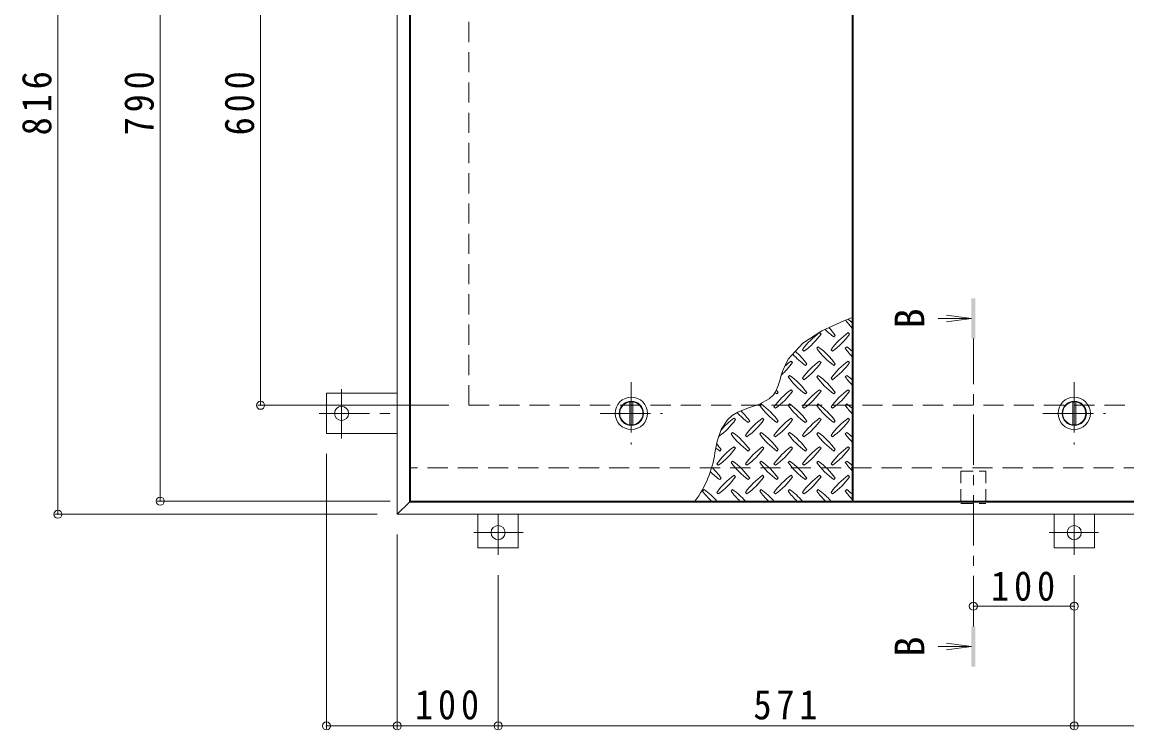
# Model space of a CAD drawing. Units: millimetres at full size, sheet at 1:10. Extents: x -2620 to 2719, y -1962 to 1598.
# Drawn here: x -2454 to -1359, y -315 to 386 of the extents above; entities that cross this region are included whole.
import ezdxf
from ezdxf.enums import TextEntityAlignment as Align

# ---------------------------------------------------------------- set-up
doc = ezdxf.new("R2010")
doc.units = ezdxf.units.MM
doc.header["$LTSCALE"] = 10
doc.header["$PDMODE"] = 32
doc.header["$PDSIZE"] = 8
for name, pattern in [('CHAIN1', [8, 5, -1, 1, -1]), ('DASHED1', [1.8, 1.2, -0.6]), ('DASHED2', [3, 2, -1])]:
    doc.linetypes.add(name, pattern=pattern)
for name, color, linetype, lineweight in [('0-1_躯体', 2, 'DASHED2', 9), ('0-2_仕上', 3, 'Continuous', 9), ('0-3_建具', 2, 'Continuous', 9), ('0-5_寸法', 7, 'Continuous', 9), ('0-9', 134, 'Continuous', 5), ('0-C', 2, 'Continuous', 9), ('0-E', 3, 'Continuous', 9), ('0-F', 7, 'Continuous', 9)]:
    doc.layers.add(name, color=color, linetype=linetype, lineweight=lineweight)
doc.styles.add('ＭＳ ゴシック', font='')
doc.styles.get('ＭＳ ゴシック').set_extended_font_data('MS Gothic')

msp = doc.modelspace()

# ---------------------------------------------------------------- linework, layer by layer
at = {"layer": '0-1_躯体'}
for p, q in [((-2011.35, 6.71), (-2011.35, 606.71)), ((-1192.35, -55.29), (-2070.35, -55.29))]:
    msp.add_line(p, q, dxfattribs=at)
msp.add_lwpolyline([(-2011.35, 6.71), (-811.35, 6.71), (-811.35, 606.71)], dxfattribs=at)
at = {"layer": '0-2_仕上'}
for p, q in [((-2069.35, -88.29), (-2069.35, 701.71)), ((-1630.35, -88.29), (-1630.35, 701.71))]:
    msp.add_line(p, q, dxfattribs=at)
at = {"layer": '0-2_仕上', "color": 4}
for p, q in [((-1513.35, 92.75), (-1546.12, 92.75)), ((-1513.35, 92.75), (-1538.13, 96.01)), ((-1513.35, 92.75), (-1538.13, 89.49)), ((-1513.35, -232.38), (-1538.13, -229.11)), ((-1513.35, -232.38), (-1546.12, -232.38)), ((-1513.35, -232.38), (-1538.13, -235.64))]:
    msp.add_line(p, q, dxfattribs=at)
at = {"layer": '0-2_仕上', "color": 4, "linetype": 'CHAIN1'}
msp.add_line((-1511.35, -212.38), (-1511.35, 72.75), dxfattribs=at)
at = {"layer": '0-2_仕上'}
for points in [[(-1631.35, 701.71), (-1631.35, -88.29), (-2069.35, -88.29)], [(-1192.35, 701.71), (-1192.35, -88.29), (-1630.35, -88.29)]]:
    msp.add_lwpolyline(points, dxfattribs=at)
at = {"layer": '0-2_仕上', "color": 4}
for points in [[(-1509.35, 112.75), (-1513.35, 112.75), (-1509.35, 72.75), (-1513.35, 72.75)], [(-1513.35, -252.38), (-1509.35, -252.38), (-1513.35, -212.38), (-1509.35, -212.38)]]:
    msp.add_solid(points, dxfattribs=at)
at = {"layer": '0-3_建具'}
for p, q in [((-2082.35, -101.29), (-2082.35, 714.71)), ((-2070.35, -89.29), (-2070.35, 702.71)), ((-2082.35, -101.29), (-2070.35, -89.29)), ((-752.35, -89.29), (-2070.35, -89.29)), ((-740.35, -101.29), (-2082.35, -101.29))]:
    msp.add_line(p, q, dxfattribs=at)
at = {"layer": '0-5_寸法', "linetype": 'DASHED1'}
for points in [[(-1523.65, -58.49), (-1499.05, -58.49), (-1499.05, -90.49)], [(-1523.65, -58.49), (-1523.65, -90.49), (-1499.05, -90.49)]]:
    msp.add_lwpolyline(points, dxfattribs=at)
at = {"layer": '0-9'}
for p, q in [((-1639.62, 90.3), (-1661.37, 80.34)), ((-1631.35, 93.63), (-1639.62, 90.3)), ((-1661.37, 80.34), (-1680.33, 68.17)), ((-1662.3, 77.33), (-1663.72, 78.75)), ((-1634.02, 77.33), (-1635.43, 78.75)), ((-1680.33, 68.17), (-1694.74, 52.4)), ((-1649.57, 74.5), (-1648.16, 75.92)), ((-1680.69, 61.78), (-1679.27, 60.36)), ((-1665.13, 64.6), (-1666.55, 63.19)), ((-1652.4, 61.78), (-1650.99, 60.36)), ((-1636.85, 64.6), (-1638.26, 63.19)), ((-1694.74, 52.4), (-1700.32, 41.04)), ((-1690.59, 49.05), (-1692, 50.46)), ((-1677.86, 46.22), (-1676.44, 47.63)), ((-1662.3, 49.05), (-1663.72, 50.46)), ((-1649.57, 46.22), (-1648.16, 47.63)), ((-1634.02, 49.05), (-1635.43, 50.46)), ((-1701.46, 37.56), (-1703.22, 31.42)), ((-1700.32, 41.04), (-1701.46, 37.56)), ((-1693.42, 36.32), (-1694.83, 34.91)), ((-1680.69, 33.49), (-1679.27, 32.08)), ((-1665.13, 36.32), (-1666.55, 34.91)), ((-1652.4, 33.49), (-1650.99, 32.08)), ((-1636.85, 36.32), (-1638.26, 34.91)), ((-1705.11, 25.43), (-1707.56, 19.96)), ((-1703.22, 31.42), (-1705.11, 25.43)), ((-1690.59, 20.76), (-1692, 22.18)), ((-1662.3, 20.76), (-1663.72, 22.18)), ((-1634.02, 20.76), (-1635.43, 22.18)), ((-1713.69, 13.06), (-1723.29, 7.95)), ((-1709.41, 17.17), (-1713.69, 13.06)), ((-1707.56, 19.96), (-1709.41, 17.17)), ((-1706.14, 17.94), (-1704.73, 19.35)), ((-1677.86, 17.94), (-1676.44, 19.35)), ((-1649.57, 17.94), (-1648.16, 19.35)), ((-1734.26, 4.06), (-1744.93, -0.13)), ((-1723.29, 7.95), (-1734.26, 4.06)), ((-1721.7, 8.04), (-1723.11, 6.62)), ((-1708.97, 5.21), (-1707.56, 3.79)), ((-1693.42, 8.04), (-1694.83, 6.62)), ((-1680.69, 5.21), (-1679.27, 3.79)), ((-1665.13, 8.04), (-1666.55, 6.62)), ((-1652.4, 5.21), (-1650.99, 3.79)), ((-1636.85, 8.04), (-1638.26, 6.62)), ((-1755.17, -7.67), (-1761.26, -17.29)), ((-1750.33, -3.29), (-1755.17, -7.67)), ((-1744.93, -0.13), (-1750.33, -3.29)), ((-1747.16, -7.52), (-1748.57, -6.11)), ((-1734.43, -10.35), (-1733.01, -8.93)), ((-1718.87, -7.52), (-1720.29, -6.11)), ((-1706.14, -10.35), (-1704.73, -8.93)), ((-1690.59, -7.52), (-1692, -6.11)), ((-1677.86, -10.35), (-1676.44, -8.93)), ((-1662.3, -7.52), (-1663.72, -6.11)), ((-1649.57, -10.35), (-1648.16, -8.93)), ((-1634.02, -7.52), (-1635.43, -6.11)), ((-1761.26, -17.29), (-1765.2, -28.87)), ((-1749.98, -20.25), (-1751.4, -21.66)), ((-1721.7, -20.25), (-1723.11, -21.66)), ((-1693.42, -20.25), (-1694.83, -21.66)), ((-1665.13, -20.25), (-1666.55, -21.66)), ((-1636.85, -20.25), (-1638.26, -21.66)), ((-1765.2, -28.87), (-1767.56, -40.3)), ((-1737.26, -23.08), (-1735.84, -24.49)), ((-1708.97, -23.08), (-1707.56, -24.49)), ((-1680.69, -23.08), (-1679.27, -24.49)), ((-1652.4, -23.08), (-1650.99, -24.49)), ((-1762.71, -38.63), (-1761.3, -37.22)), ((-1747.16, -35.81), (-1748.57, -34.39)), ((-1734.43, -38.63), (-1733.01, -37.22)), ((-1718.87, -35.81), (-1720.29, -34.39)), ((-1706.14, -38.63), (-1704.73, -37.22)), ((-1690.59, -35.81), (-1692, -34.39)), ((-1677.86, -38.63), (-1676.44, -37.22)), ((-1662.3, -35.81), (-1663.72, -34.39)), ((-1649.57, -38.63), (-1648.16, -37.22)), ((-1634.02, -35.81), (-1635.43, -34.39)), ((-1765.54, -51.36), (-1764.13, -52.78)), ((-1749.98, -48.53), (-1751.4, -49.95)), ((-1737.26, -51.36), (-1735.84, -52.78)), ((-1721.7, -48.53), (-1723.11, -49.95)), ((-1708.97, -51.36), (-1707.56, -52.78)), ((-1693.42, -48.53), (-1694.83, -49.95)), ((-1680.69, -51.36), (-1679.27, -52.78)), ((-1665.13, -48.53), (-1666.55, -49.95)), ((-1652.4, -51.36), (-1650.99, -52.78)), ((-1636.85, -48.53), (-1638.26, -49.95)), ((-1762.71, -66.92), (-1761.3, -65.5)), ((-1747.16, -64.09), (-1748.57, -62.67)), ((-1734.43, -66.92), (-1733.01, -65.5)), ((-1718.87, -64.09), (-1720.29, -62.67)), ((-1706.14, -66.92), (-1704.73, -65.5)), ((-1690.59, -64.09), (-1692, -62.67)), ((-1677.86, -66.92), (-1676.44, -65.5)), ((-1662.3, -64.09), (-1663.72, -62.67)), ((-1649.57, -66.92), (-1648.16, -65.5)), ((-1634.02, -64.09), (-1635.43, -62.67)), ((-1778.27, -76.82), (-1779.68, -78.23)), ((-1765.54, -79.65), (-1764.13, -81.06)), ((-1749.98, -76.82), (-1751.4, -78.23)), ((-1737.26, -79.65), (-1735.84, -81.06)), ((-1721.7, -76.82), (-1723.11, -78.23)), ((-1708.97, -79.65), (-1707.56, -81.06)), ((-1693.42, -76.82), (-1694.83, -78.23)), ((-1680.69, -79.65), (-1679.27, -81.06)), ((-1665.13, -76.82), (-1666.55, -78.23)), ((-1652.4, -79.65), (-1650.99, -81.06)), ((-1636.85, -76.82), (-1638.26, -78.23))]:
    msp.add_line(p, q, dxfattribs=at)
for centre, radius, start, end in [((-1579.22, 133.55), 72.5, 215.94795, 224.0249), ((-1678.92, 33.85), 72.5, 48.99213, 53.25279), ((-1621.64, 19.7), 72.5, 125.47256, 144.5273), ((-1721.35, 119.41), 72.5, 305.47272, 324.5273), ((-1607.5, 133.55), 72.5, 225.57452, 234.5273), ((-1707.2, 33.85), 72.5, 35.47258, 43.25978), ((-1593.36, 19.7), 72.5, 125.47256, 144.5273), ((-1693.06, 119.41), 72.5, 305.47272, 324.5273), ((-1635.79, 105.26), 72.5, 221.35275, 234.5273), ((-1735.49, 5.56), 72.5, 35.47258, 48.77962), ((-1607.5, 105.26), 72.5, 215.47272, 234.5273), ((-1707.2, 5.56), 72.5, 35.47258, 54.5273), ((-1579.22, 105.26), 72.5, 215.47272, 224.0249), ((-1678.92, 5.56), 72.5, 48.99213, 54.5273), ((-1749.63, 91.12), 72.5, 311.38763, 324.5273), ((-1649.93, -8.58), 72.5, 125.47256, 131.59831), ((-1621.64, -8.58), 72.5, 125.47256, 144.5273), ((-1721.35, 91.12), 72.5, 305.47272, 324.5273), ((-1593.36, -8.58), 72.5, 125.47256, 144.5273), ((-1693.06, 91.12), 72.5, 305.47272, 324.5273), ((-1635.79, 76.98), 72.5, 215.47272, 234.5273), ((-1735.49, -22.72), 72.5, 35.47258, 54.5273), ((-1607.5, 76.98), 72.5, 215.47272, 234.5273), ((-1707.2, -22.72), 72.5, 35.47258, 54.5273), ((-1579.22, 76.98), 72.5, 215.47272, 224.0249), ((-1678.92, -22.72), 72.5, 48.99213, 54.5273), ((-1649.93, -36.87), 72.5, 125.47256, 144.5273), ((-1763.77, -22.72), 72.5, 35.47258, 38.03572), ((-1621.64, -36.87), 72.5, 125.47256, 144.5273), ((-1593.36, -36.87), 72.5, 125.47256, 144.5273), ((-1664.07, 76.98), 72.5, 232.70831, 234.5273), ((-1749.63, 62.84), 72.5, 305.47272, 324.5273), ((-1721.35, 62.84), 72.5, 305.47272, 324.5273), ((-1693.06, 62.84), 72.5, 305.47272, 324.5273), ((-1792.06, -51.01), 72.5, 35.47258, 45.99713), ((-1664.07, 48.69), 72.5, 215.47272, 234.5273), ((-1763.77, -51.01), 72.5, 35.47258, 54.5273), ((-1635.79, 48.69), 72.5, 215.47272, 234.5273), ((-1735.49, -51.01), 72.5, 35.47258, 54.5273), ((-1607.5, 48.69), 72.5, 215.47272, 234.5273), ((-1707.2, -51.01), 72.5, 35.47258, 54.5273), ((-1579.22, 48.69), 72.5, 215.47272, 224.0249), ((-1678.92, -51.01), 72.5, 48.99213, 54.5273), ((-1806.2, 34.55), 72.5, 306.00705, 324.5273), ((-1706.5, -65.15), 72.5, 125.47256, 139.2924), ((-1692.35, 48.69), 72.5, 222.74814, 234.5273), ((-1678.21, -65.15), 72.5, 125.47256, 144.52728), ((-1777.91, 34.55), 72.5, 305.47272, 324.5273), ((-1649.93, -65.15), 72.5, 125.47256, 144.52728), ((-1749.63, 34.55), 72.5, 305.47272, 324.5273), ((-1621.64, -65.15), 72.5, 125.47256, 144.52728), ((-1721.35, 34.55), 72.5, 305.47272, 324.5273), ((-1593.36, -65.15), 72.5, 125.47256, 144.5273), ((-1693.06, 34.55), 72.5, 305.47272, 324.5273), ((-1692.35, 20.41), 72.5, 215.47272, 234.5273), ((-1792.06, -79.29), 72.5, 35.47258, 54.5273), ((-1664.07, 20.41), 72.5, 215.47272, 234.5273), ((-1763.77, -79.29), 72.5, 35.47258, 54.5273), ((-1635.79, 20.41), 72.5, 215.47272, 234.5273), ((-1735.49, -79.29), 72.5, 35.47258, 54.5273), ((-1607.5, 20.41), 72.5, 215.47272, 234.5273), ((-1707.2, -79.29), 72.5, 35.47258, 54.5273), ((-1579.22, 20.41), 72.5, 215.47272, 224.0249), ((-1678.92, -79.29), 72.5, 48.99213, 54.5273), ((-1820.34, -79.29), 72.5, 35.47258, 41.1628), ((-1868.75, -26.54), 102.13, 322.79805, 352.25462), ((-1720.64, 20.41), 72.5, 230.65677, 234.5273), ((-1706.5, -93.43), 72.5, 125.47256, 144.5273), ((-1806.2, 6.27), 72.5, 305.47272, 324.5273), ((-1678.21, -93.43), 72.5, 125.47256, 144.5273), ((-1777.91, 6.27), 72.5, 305.47272, 324.5273), ((-1649.93, -93.43), 72.5, 125.47256, 144.5273), ((-1749.63, 6.27), 72.5, 305.47272, 324.5273), ((-1621.64, -93.43), 72.5, 125.47256, 144.5273), ((-1721.35, 6.27), 72.5, 305.47272, 324.5273), ((-1593.36, -93.43), 72.5, 125.47256, 144.5273), ((-1693.06, 6.27), 72.5, 305.47272, 324.5273), ((-1692.35, -7.87), 72.5, 215.47272, 234.5273), ((-1792.06, -107.58), 72.5, 35.47258, 54.5273), ((-1664.07, -7.87), 72.5, 215.47272, 234.5273), ((-1763.77, -107.58), 72.5, 35.47258, 54.5273), ((-1635.79, -7.87), 72.5, 215.47272, 234.5273), ((-1735.49, -107.58), 72.5, 35.47258, 54.5273), ((-1607.5, -7.87), 72.5, 215.47272, 234.5273), ((-1707.2, -107.58), 72.5, 35.47258, 54.5273), ((-1579.22, -7.87), 72.5, 215.47272, 224.0249), ((-1678.92, -107.58), 72.5, 48.99213, 54.5273), ((-1720.64, -7.87), 72.5, 224.94598, 234.5273), ((-1820.34, -107.58), 72.5, 35.47258, 46.69856), ((-1706.5, -121.72), 72.5, 125.47256, 144.5273), ((-1806.2, -22.02), 72.5, 305.47272, 324.5273), ((-1678.21, -121.72), 72.5, 125.47256, 144.5273), ((-1777.91, -22.02), 72.5, 305.47272, 324.5273), ((-1649.93, -121.72), 72.5, 125.47256, 144.5273), ((-1749.63, -22.02), 72.5, 305.47272, 324.5273), ((-1621.64, -121.72), 72.5, 125.47256, 144.5273), ((-1721.35, -22.02), 72.5, 305.47272, 324.5273), ((-1593.36, -121.72), 72.5, 125.47256, 144.5273), ((-1693.06, -22.02), 72.5, 305.47272, 324.5273), ((-1720.64, -36.16), 72.5, 215.47272, 225.97511), ((-1820.34, -135.86), 72.5, 41.00789, 54.5273), ((-1692.35, -36.16), 72.5, 215.47272, 225.97511), ((-1792.06, -135.86), 72.5, 41.00789, 54.5273), ((-1664.07, -36.16), 72.5, 215.47272, 225.97511), ((-1763.77, -135.86), 72.5, 41.00789, 54.5273), ((-1635.79, -36.16), 72.5, 215.47272, 225.97511), ((-1735.49, -135.86), 72.5, 41.00789, 54.5273), ((-1607.5, -36.16), 72.5, 215.47272, 225.97511), ((-1707.2, -135.86), 72.5, 41.00789, 54.5273), ((-1579.22, -36.16), 72.5, 215.47272, 224.0249), ((-1678.92, -135.86), 72.5, 48.99213, 54.5273)]:
    msp.add_arc(centre, radius, start, end, dxfattribs=at)
at = {"layer": '0-C', "linetype": 'CHAIN1'}
for p, q in [((-1850.35, 29.71), (-1850.35, -32.29)), ((-1411.35, 29.71), (-1411.35, -32.29)), ((-1881.35, -1.29), (-1819.35, -1.29)), ((-1442.35, -1.29), (-1380.35, -1.29))]:
    msp.add_line(p, q, dxfattribs=at)
at = {"layer": '0-C'}
for p, q in [((-1851.85, -12.69), (-1851.85, 10.11)), ((-1848.85, -12.69), (-1848.85, 10.11)), ((-1412.85, -12.69), (-1412.85, 10.11)), ((-1409.85, -12.69), (-1409.85, 10.11))]:
    msp.add_line(p, q, dxfattribs=at)
for centre, radius in [((-1850.35, -1.29), 16), ((-1411.35, -1.29), 16), ((-1850.35, -1.29), 12), ((-1850.35, -1.29), 11.5), ((-1411.35, -1.29), 12), ((-1411.35, -1.29), 11.5)]:
    msp.add_circle(centre, radius, dxfattribs=at)
at = {"layer": '0-E', "linetype": 'CHAIN1'}
for p, q in [((-2137.55, -26.13), (-2137.55, 22.76)), ((-2159.71, -1.29), (-2082.35, -1.29)), ((-1982.35, -141.65), (-1982.35, -101.49)), ((-1411.35, -141.65), (-1411.35, -101.49)), ((-1957.51, -119.49), (-2006.39, -119.49)), ((-1436.19, -119.49), (-1387.3, -119.49))]:
    msp.add_line(p, q, dxfattribs=at)
at = {"layer": '0-E'}
for p, q in [((-2152.55, -21.29), (-2152.55, 18.71)), ((-2082.35, 18.71), (-2152.55, 18.71)), ((-2082.35, -21.29), (-2152.55, -21.29)), ((-2002.35, -101.29), (-2002.35, -134.49)), ((-1962.35, -101.29), (-1962.35, -134.49)), ((-1431.35, -101.29), (-1431.35, -134.49)), ((-1391.35, -101.29), (-1391.35, -134.49)), ((-1962.35, -134.49), (-2002.35, -134.49)), ((-1431.35, -134.49), (-1391.35, -134.49))]:
    msp.add_line(p, q, dxfattribs=at)
for centre in [(-2137.55, -1.29), (-1982.35, -119.49), (-1411.35, -119.49)]:
    msp.add_circle(centre, 7, dxfattribs=at)
at = {"layer": '0-F'}
for p, q in [((-2418.75, 714.71), (-2418.75, -101.29)), ((-2317.31, -88.29), (-2317.31, 701.71)), ((-2217.86, 6.71), (-2217.86, 606.71)), ((-2220.86, 6.71), (-2031.35, 6.71)), ((-2152.55, -313.98), (-2152.55, -41.29)), ((-2320.31, -88.29), (-2089.35, -88.29)), ((-2421.75, -101.29), (-2102.35, -101.29)), ((-2082.35, -313.98), (-2082.35, -121.29)), ((-1982.35, -313.98), (-1982.35, -161.65)), ((-1411.35, -313.98), (-1411.35, -161.65)), ((-1411.35, -192.41), (-1511.35, -192.41)), ((-2152.55, -310.98), (-2082.35, -310.98)), ((-2082.35, -310.98), (-1982.35, -310.98)), ((-1982.35, -310.98), (-1411.35, -310.98)), ((-1411.35, -310.98), (-840.35, -310.98))]:
    msp.add_line(p, q, dxfattribs=at)
for p in [(-2217.86, 6.71), (-2317.31, -88.29), (-2418.75, -101.29), (-1511.35, -192.41), (-1411.35, -192.41), (-2152.55, -310.98), (-2082.35, -310.98), (-1982.35, -310.98), (-1411.35, -310.98)]:
    msp.add_point(p, dxfattribs=at)

# ---------------------------------------------------------------- texts
at = {"layer": '0-5_寸法', "color": 2, "style": 'ＭＳ ゴシック'}
for p in [(-1551.21, 82.75), (-1551.21, -242.38)]:
    msp.add_text('B', height=29.33, rotation=90, dxfattribs=at).set_placement(p, align=Align.BOTTOM_LEFT)
at = {"layer": '0-F', "color": 2, "char_height": 29.33, "attachment_point": 7, "rotation": 90, "style": 'ＭＳ ゴシック'}
for s, insert in [('\\T1.27;\\W0.9;816', (-2424.75, 274.21)), ('\\T1.27;\\W0.9;790', (-2323.31, 274.21)), ('\\T1.27;\\W0.9;600', (-2223.86, 274.21))]:
    msp.add_mtext(s, dxfattribs=dict(at, insert=insert))
at = {"layer": '0-F', "color": 2, "char_height": 29.33, "attachment_point": 7, "style": 'ＭＳ ゴシック'}
for s, insert in [('\\T1.27;\\W0.9;100', (-1493.85, -187.41)), ('\\T1.27;\\W0.9;100', (-2064.85, -304.98)), ('\\T1.27;\\W0.9;571', (-1729.35, -304.98))]:
    msp.add_mtext(s, dxfattribs=dict(at, insert=insert))

doc.saveas('drawing.dxf')
